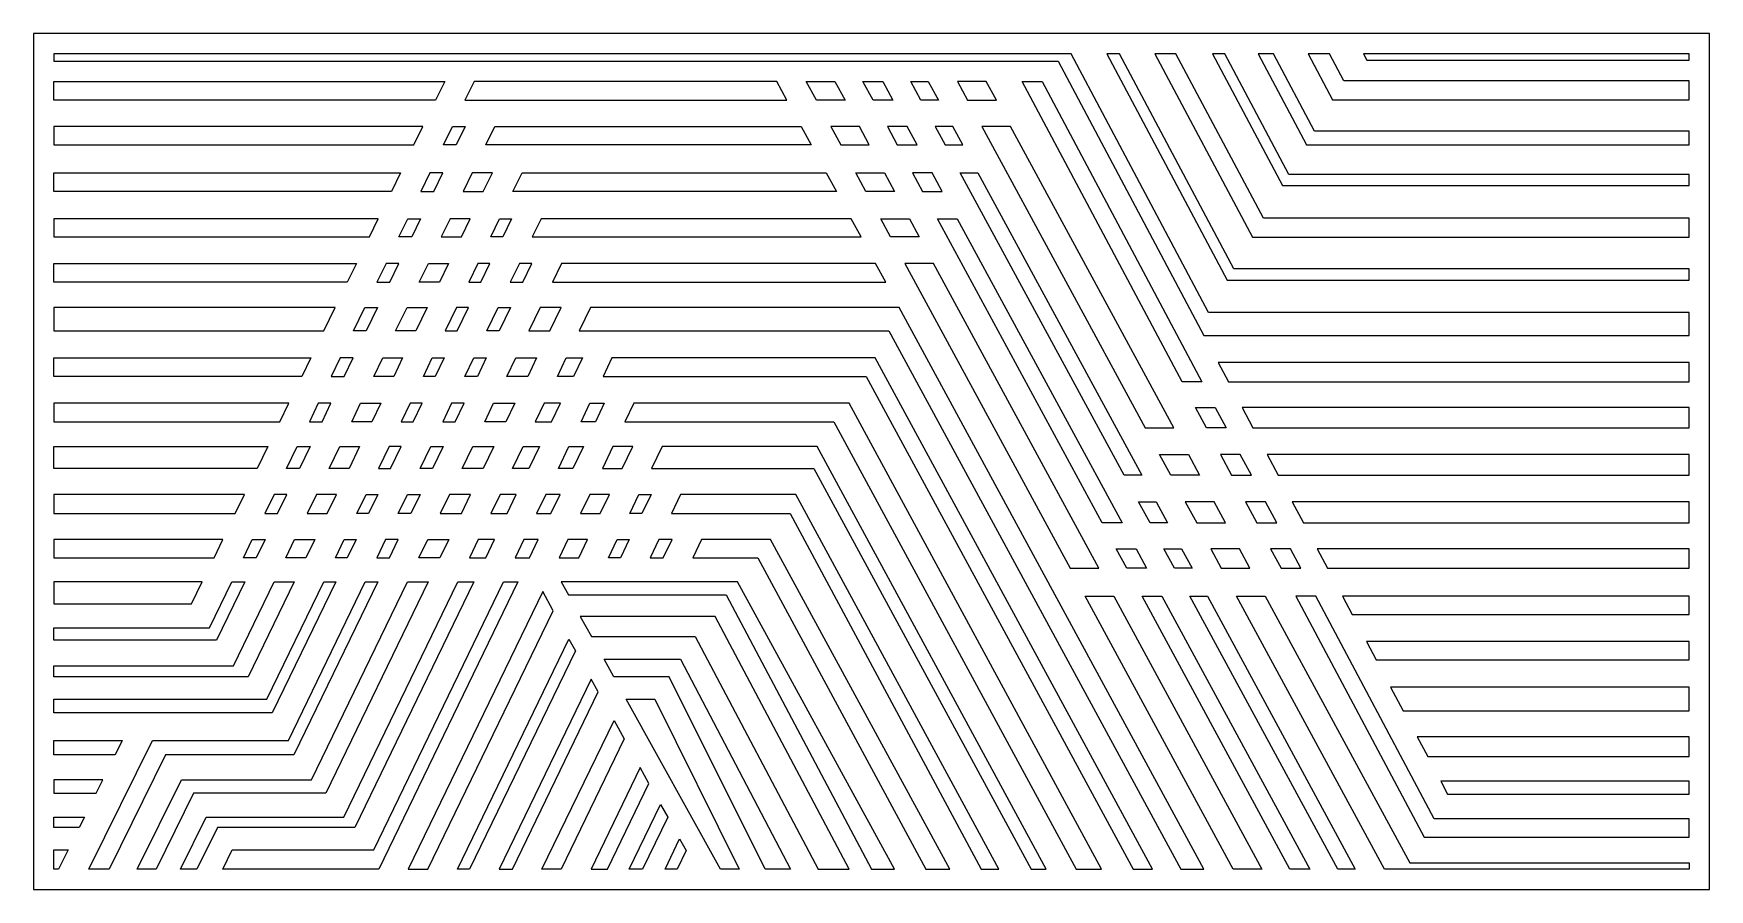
# Model space of a CAD drawing. Extents: x 15308 to 26302, y 697 to 6314.
import ezdxf

# ---------------------------------------------------------------- set-up
doc = ezdxf.new("R2010")
doc.units = 0
doc.layers.add('LAYER_01', color=1, linetype='CONTINUOUS')

msp = doc.modelspace()

# ---------------------------------------------------------------- linework, layer by layer
at = {"layer": 'LAYER_01'}
for points in [[(15308, 697), (26302, 697), (26302, 6314), (15308, 6314)], [(22028, 6133), (22985, 4331), (26168, 4331), (26168, 4484), (23015, 4484), (22114, 6180), (15441, 6180), (15441, 6133)], [(26168, 4696), (26168, 4769), (23181, 4769), (22431, 6180), (22349, 6180), (23138, 4696)], [(26168, 5102), (23375, 5102), (22802, 6180), (22664, 6180), (23303, 4977), (26168, 4977)], [(23123, 6180), (23041, 6180), (23501, 5316), (26168, 5316), (26168, 5389), (23543, 5389)], [(23441, 6180), (23340, 6180), (23657, 5583), (26168, 5583), (26168, 5674), (23710, 5674)], [(26168, 6003), (23902, 6003), (23808, 6180), (23668, 6180), (23829, 5878), (26168, 5878)], [(24031, 6180), (24054, 6138), (26168, 6138), (26168, 6180)], [(15441, 5999), (18005, 5999), (17945, 5876), (15441, 5876)], [(20183, 5999), (18198, 5999), (18138, 5876), (20250, 5876)], [(20564, 5999), (20631, 5876), (20444, 5876), (20377, 5999)], [(20815, 5876), (20748, 5999), (20878, 5999), (20945, 5876)], [(21177, 5999), (21244, 5876), (21129, 5876), (21062, 5999)], [(21624, 5876), (21557, 5999), (21368, 5999), (21435, 5876)], [(22972, 4027), (22842, 4027), (21794, 5999), (21924, 5999)], [(15441, 5703), (15441, 5583), (17803, 5583), (17861, 5703)], [(17996, 5583), (18055, 5703), (18139, 5703), (18081, 5583)], [(18274, 5583), (18333, 5703), (20344, 5703), (20409, 5583)], [(20537, 5703), (20603, 5583), (20790, 5583), (20725, 5703)], [(20909, 5703), (20974, 5583), (21104, 5583), (21039, 5703)], [(21338, 5703), (21222, 5703), (21288, 5583), (21403, 5583)], [(22788, 3727), (21717, 5703), (21529, 5703), (22600, 3727)], [(17655, 5277), (15441, 5277), (15441, 5400), (17715, 5400)], [(17849, 5277), (17933, 5277), (17992, 5400), (17908, 5400)], [(18258, 5277), (18318, 5400), (18186, 5400), (18127, 5277)], [(20508, 5400), (20575, 5277), (18452, 5277), (18512, 5400)], [(20768, 5277), (20702, 5400), (20889, 5400), (20956, 5277)], [(21203, 5400), (21073, 5400), (21139, 5277), (21269, 5277)], [(21386, 5400), (21502, 5400), (22578, 3415), (22462, 3415)], [(17568, 5098), (15441, 5098), (15441, 4979), (17511, 4979)], [(17762, 5098), (17846, 5098), (17789, 4979), (17704, 4979)], [(18114, 4979), (18171, 5098), (18040, 5098), (17982, 4979)], [(18308, 4979), (18365, 5098), (18443, 5098), (18386, 4979)], [(20672, 5098), (18637, 5098), (18579, 4979), (20736, 4979)], [(21117, 4979), (20930, 4979), (20866, 5098), (21053, 5098)], [(22448, 3102), (22318, 3102), (21237, 5098), (21367, 5098)], [(17426, 4804), (17366, 4681), (15441, 4681), (15441, 4804)], [(17704, 4804), (17620, 4804), (17560, 4681), (17644, 4681)], [(17838, 4681), (17898, 4804), (18029, 4804), (17970, 4681)], [(18163, 4681), (18241, 4681), (18301, 4804), (18223, 4804)], [(18577, 4804), (18495, 4804), (18435, 4681), (18517, 4681)], [(20898, 4681), (20831, 4804), (18771, 4804), (18711, 4681)], [(21212, 4804), (21024, 4804), (22108, 2805), (22295, 2805)], [(17212, 4362), (17286, 4516), (15441, 4516), (15441, 4362)], [(17490, 4362), (17406, 4362), (17480, 4516), (17564, 4516)], [(17683, 4362), (17758, 4516), (17889, 4516), (17815, 4362)], [(18087, 4362), (18161, 4516), (18083, 4516), (18009, 4362)], [(18355, 4516), (18437, 4516), (18363, 4362), (18281, 4362)], [(18769, 4516), (18631, 4516), (18557, 4362), (18694, 4362)], [(18888, 4362), (20919, 4362), (22833, 830), (22984, 830), (20987, 4516), (18962, 4516)], [(15441, 4185), (17126, 4185), (17068, 4064), (15441, 4064)], [(17345, 4064), (17404, 4185), (17320, 4185), (17261, 4064)], [(17671, 4064), (17539, 4064), (17598, 4185), (17729, 4185)], [(17923, 4185), (18001, 4185), (17942, 4064), (17865, 4064)], [(18219, 4064), (18136, 4064), (18195, 4185), (18277, 4185)], [(18471, 4185), (18608, 4185), (18550, 4064), (18412, 4064)], [(18744, 4064), (18802, 4185), (18908, 4185), (18850, 4064)], [(20829, 4185), (19102, 4185), (19044, 4064), (20769, 4064), (22521, 830), (22647, 830)], [(23079, 4155), (23147, 4027), (26168, 4027), (26168, 4155)], [(15441, 3887), (15441, 3766), (16923, 3766), (16982, 3887)], [(17201, 3766), (17259, 3887), (17175, 3887), (17117, 3766)], [(17395, 3766), (17453, 3887), (17585, 3887), (17526, 3766)], [(17779, 3887), (17720, 3766), (17798, 3766), (17857, 3887)], [(18050, 3887), (17992, 3766), (18074, 3766), (18133, 3887)], [(18268, 3766), (18326, 3887), (18464, 3887), (18406, 3766)], [(18764, 3887), (18658, 3887), (18599, 3766), (18706, 3766)], [(18994, 3766), (18899, 3766), (18958, 3887), (19052, 3887)], [(20557, 3766), (22148, 830), (22313, 830), (20657, 3887), (19246, 3887), (19187, 3766)], [(22930, 3860), (23060, 3860), (23131, 3727), (23001, 3727)], [(26168, 3860), (23235, 3860), (23306, 3727), (26168, 3727)], [(15441, 3459), (15441, 3603), (16844, 3603), (16774, 3459)], [(16968, 3459), (17038, 3603), (17122, 3603), (17052, 3459)], [(17246, 3459), (17316, 3603), (17447, 3603), (17378, 3459)], [(17641, 3603), (17571, 3459), (17649, 3459), (17719, 3603)], [(17913, 3603), (17995, 3603), (17925, 3459), (17843, 3459)], [(18119, 3459), (18189, 3603), (18327, 3603), (18257, 3459)], [(18450, 3459), (18520, 3603), (18627, 3603), (18557, 3459)], [(18820, 3603), (18915, 3603), (18845, 3459), (18751, 3459)], [(19168, 3459), (19238, 3603), (19108, 3603), (19039, 3459)], [(20427, 3459), (21851, 830), (21950, 830), (20448, 3603), (19432, 3603), (19362, 3459)], [(22769, 3415), (22694, 3552), (22883, 3552), (22957, 3415)], [(23094, 3552), (23167, 3415), (23297, 3415), (23224, 3552)], [(23399, 3552), (23472, 3415), (26168, 3415), (26168, 3552)], [(15441, 3288), (15441, 3163), (16631, 3163), (16692, 3288)], [(16970, 3288), (16886, 3288), (16825, 3163), (16909, 3163)], [(17295, 3288), (17164, 3288), (17103, 3163), (17234, 3163)], [(17506, 3163), (17428, 3163), (17489, 3288), (17567, 3288)], [(17700, 3163), (17761, 3288), (17843, 3288), (17782, 3163)], [(18037, 3288), (17976, 3163), (18114, 3163), (18174, 3288)], [(18368, 3288), (18307, 3163), (18414, 3163), (18474, 3288)], [(18668, 3288), (18607, 3163), (18702, 3163), (18762, 3288)], [(18956, 3288), (18895, 3163), (19025, 3163), (19086, 3288)], [(19279, 3288), (19359, 3288), (19298, 3163), (19219, 3163)], [(20308, 3288), (19552, 3288), (19492, 3163), (20270, 3163), (21525, 830), (21640, 830)], [(22747, 3102), (22632, 3102), (22557, 3241), (22672, 3241)], [(23127, 3102), (23052, 3241), (22863, 3241), (22938, 3102)], [(23259, 3241), (23333, 3102), (23463, 3102), (23389, 3241)], [(26168, 3241), (23564, 3241), (23638, 3102), (26168, 3102)], [(15441, 2993), (15441, 2874), (16492, 2874), (16549, 2993)], [(16685, 2874), (16743, 2993), (16827, 2993), (16769, 2874)], [(17020, 2993), (17152, 2993), (17095, 2874), (16963, 2874)], [(17424, 2993), (17366, 2874), (17289, 2874), (17346, 2993)], [(17643, 2874), (17700, 2993), (17617, 2993), (17560, 2874)], [(18031, 2993), (17974, 2874), (17836, 2874), (17894, 2993)], [(18331, 2993), (18225, 2993), (18168, 2874), (18274, 2874)], [(18468, 2874), (18562, 2874), (18619, 2993), (18525, 2993)], [(18813, 2993), (18756, 2874), (18885, 2874), (18942, 2993)], [(19215, 2993), (19158, 2874), (19079, 2874), (19136, 2993)], [(19439, 2874), (19497, 2993), (19409, 2993), (19352, 2874)], [(20142, 2993), (19690, 2993), (19633, 2874), (20060, 2874), (21161, 830), (21318, 830)], [(22479, 2805), (22410, 2933), (22540, 2933), (22609, 2805)], [(22839, 2933), (22908, 2805), (22792, 2805), (22723, 2933)], [(23030, 2933), (23099, 2805), (23287, 2805), (23218, 2933)], [(23423, 2933), (23491, 2805), (23621, 2805), (23553, 2933)], [(23728, 2933), (23796, 2805), (26168, 2805), (26168, 2933)], [(15441, 1945), (16839, 1945), (17212, 2716), (17290, 2716), (16873, 1855), (15441, 1855)], [(16886, 2716), (17018, 2716), (16716, 2092), (15441, 2092), (15441, 2165), (16620, 2165)], [(15441, 2716), (15441, 2572), (16345, 2572), (16415, 2716)], [(16609, 2716), (16693, 2716), (16507, 2333), (15441, 2333), (15441, 2413), (16462, 2413)], [(16980, 1675), (17484, 2716), (17566, 2716), (17016, 1581), (16174, 1581), (15803, 830), (15671, 830), (16088, 1675)], [(16112, 830), (15987, 830), (16278, 1417), (17131, 1417), (17760, 2716), (17897, 2716), (17225, 1328), (16358, 1328)], [(17416, 1103), (16515, 1103), (16380, 830), (16271, 830), (16440, 1171), (17343, 1171), (18091, 2716), (18197, 2716)], [(17539, 956), (18391, 2716), (18485, 2716), (17572, 830), (16549, 830), (16611, 956)], [(18717, 2526), (18648, 2651), (17766, 830), (17895, 830)], [(19852, 2630), (20805, 830), (20955, 830), (19925, 2716), (18768, 2716), (18816, 2630)], [(23365, 830), (23178, 830), (22207, 2621), (22395, 2621)], [(22709, 2621), (23679, 830), (23549, 830), (22579, 2621)], [(22892, 2621), (23008, 2621), (23978, 830), (23863, 830)], [(23387, 2621), (24335, 871), (26168, 871), (26168, 830), (24169, 830), (23199, 2621)], [(23719, 2621), (23589, 2621), (24429, 1040), (26168, 1040), (26168, 1160), (24495, 1160)], [(23894, 2621), (23957, 2501), (26168, 2501), (26168, 2621)], [(19778, 2489), (18893, 2489), (18967, 2357), (19647, 2357), (20454, 830), (20657, 830)], [(18089, 830), (18820, 2340), (18862, 2263), (18168, 830)], [(26168, 2204), (26168, 2324), (24052, 2324), (24115, 2204)], [(20273, 830), (20106, 830), (19477, 2092), (19114, 2092), (19050, 2207), (19552, 2207)], [(18450, 830), (19012, 1993), (18966, 2077), (18362, 830)], [(26168, 2025), (24210, 2025), (24293, 1869), (26168, 1869)], [(19195, 1945), (19383, 1945), (19937, 830), (19813, 830)], [(18643, 830), (19116, 1806), (19183, 1685), (18769, 830)], [(15441, 1675), (15890, 1675), (15843, 1581), (15441, 1581)], [(26168, 1699), (24383, 1699), (24453, 1569), (26168, 1569)], [(19345, 1392), (19288, 1496), (18966, 830), (19073, 830)], [(15441, 1328), (15718, 1328), (15762, 1417), (15441, 1417)], [(24539, 1407), (24584, 1321), (26168, 1321), (26168, 1407)], [(19215, 830), (19421, 1255), (19468, 1171), (19303, 830)], [(15641, 1171), (15607, 1103), (15441, 1103), (15441, 1171)], [(19546, 1030), (19589, 952), (19530, 830), (19450, 830)], [(15472, 830), (15441, 830), (15441, 956), (15535, 956)]]:
    msp.add_lwpolyline(points, close=True, dxfattribs=at)

doc.saveas('drawing.dxf')
